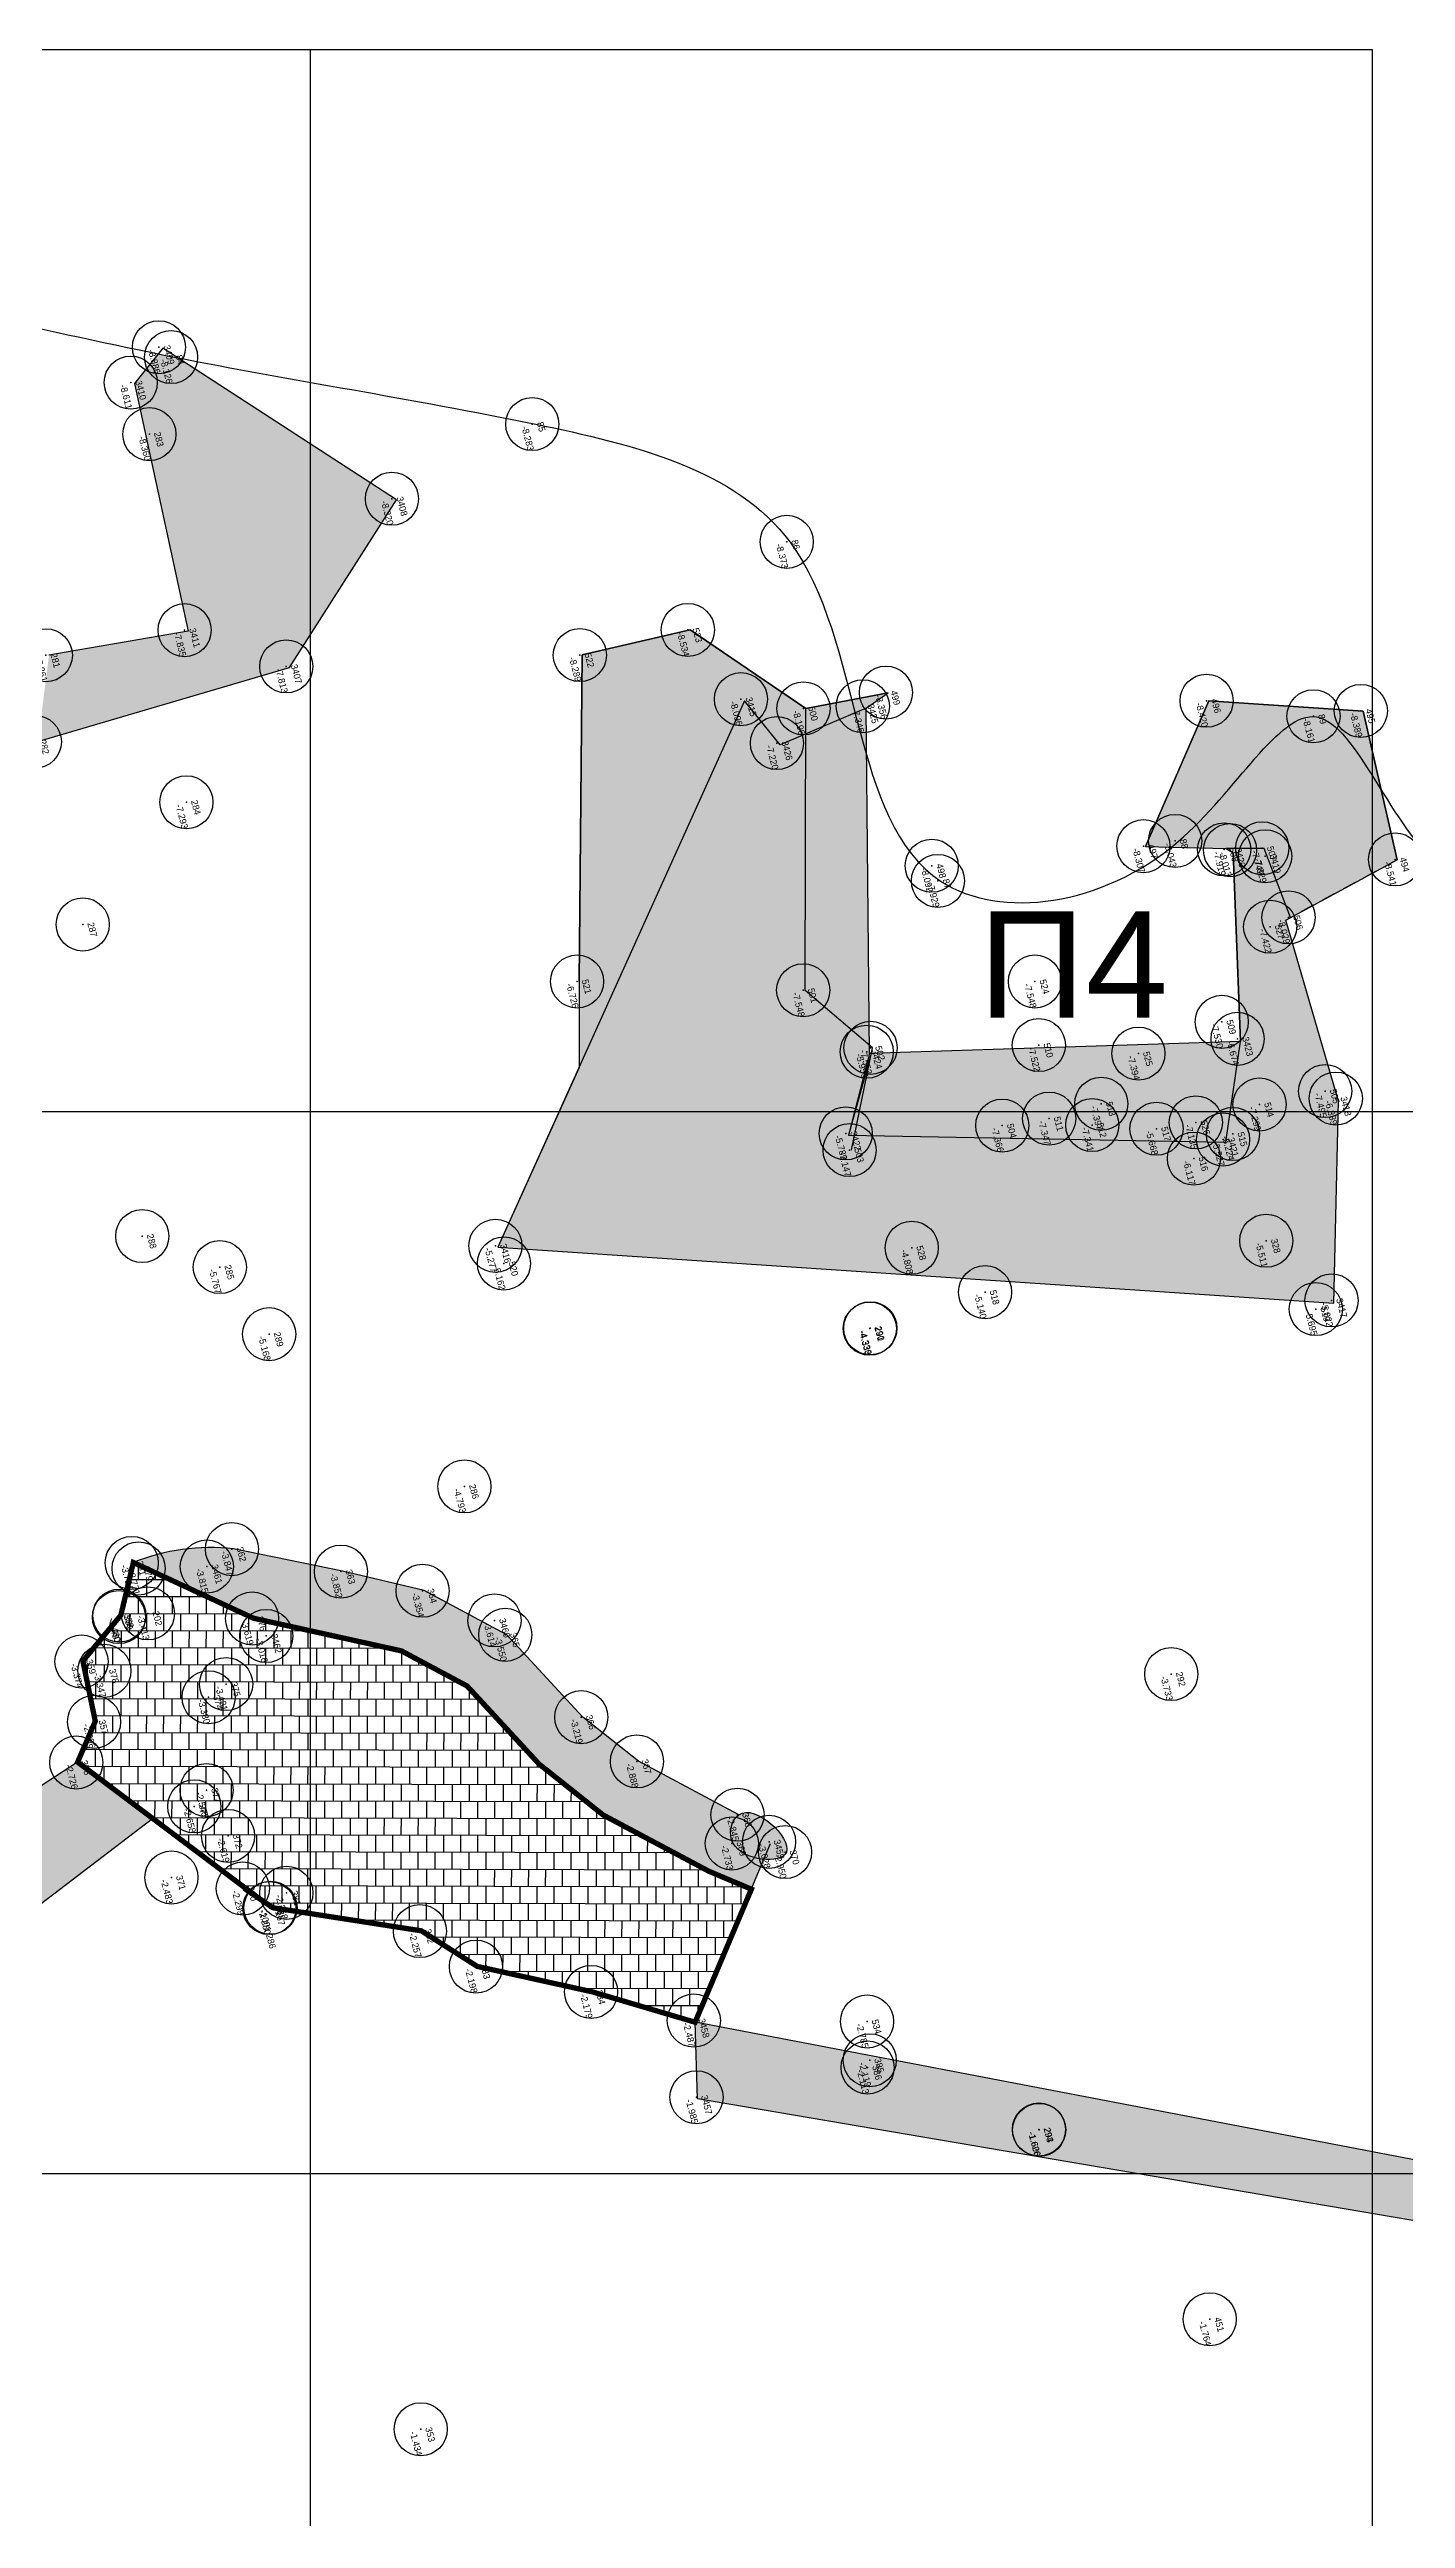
# Model space of a CAD drawing. Header units: millimetres. Extents: x 979 to 714242, y 976 to 4055134.
# Drawn here: x 714096.52 to 714109.29, y 4054859.59 to 4054882.84 of the extents above; entities that cross this region are included whole.
import ezdxf

# ---------------------------------------------------------------- set-up
doc = ezdxf.new("R2010")
doc.units = ezdxf.units.MM
doc.header["$LTSCALE"] = 0.5
doc.header["$MEASUREMENT"] = 0
doc.header["$PDMODE"] = 32
doc.header["$PDSIZE"] = 0.5
doc.linetypes.add('DASHED', pattern=[0.75, 0.5, -0.25])
for name, color, linetype in [('__A_11', 1, 'Continuous'), ('__L_11', 1, 'Continuous'), ('__lithosoros', 50, 'Continuous'), ('__toixeia_pyrg', 5, 'Continuous'), ('AKTOGRAMMI', 255, 'Continuous'), ('AREA_KYK', 4, 'Continuous'), ('AREA_NOTES', 4, 'Continuous'), ('AREA_SHM', 4, 'Continuous'), ('AREA_TXT', 4, 'Continuous'), ('grammes_12', 3, 'Continuous'), ('hatch_proistorikon', 1, 'Continuous'), ('kanabos', 7, 'Continuous'), ('kanabos_10_10', 254, 'Continuous'), ('onoma_kataskevon', 1, 'Continuous'), ('TAX-DESC', 45, 'Continuous'), ('TAX-H', 192, 'Continuous'), ('TAX-KOD', 7, 'Continuous'), ('TAX-SHM', 7, 'Continuous')]:
    doc.layers.add(name, color=color, linetype=linetype)
doc.styles.add('gr-sdtopo1', font='gr-sdtopo1.shx', dxfattribs={"bigfont": 'BigFgrsdto1.shx'})
doc.styles.get("Standard").update_dxf_attribs({"font": 'arial.ttf'})
doc.styles.add('zzARIALzz', font='arial.ttf')

# ---------------------------------------------------------------- blocks, each defined once
blk = doc.blocks.new('kanabos')
at = {"layer": 'kanabos'}
blk.add_line((713988.096, 4054862.798), (714188.096, 4054862.798), dxfattribs=at)
blk = doc.blocks.new('kanabos 10_10')
at = {"layer": 'kanabos_10_10'}
for p, q in [((714253.259, 4054882.869), (714273.259, 4054882.869)), ((714263.259, 4054882.869), (714263.259, 4054802.869)), ((714273.259, 4054882.869), (714273.259, 4054802.869)), ((714253.259, 4054872.869), (714303.259, 4054872.869)), ((714253.259, 4054862.869), (714313.259, 4054862.869))]:
    blk.add_line(p, q, dxfattribs=at)
blk = doc.blocks.new('blk_SHMEIO_3-Lay')
at = {"layer": 'TAX-SHM'}
blk.add_point((0, 0), dxfattribs=at)
at = {"layer": 'TAX-DESC', "style": 'gr-sdtopo1'}
blk.add_attdef('DESC', (1.12, -0.34), '', height=0.5, dxfattribs=at)
at = {"layer": 'TAX-H', "style": 'gr-sdtopo1'}
blk.add_attdef('H', (0, -1.7), '', height=1, dxfattribs=at)
at = {"layer": 'TAX-KOD', "style": 'gr-sdtopo1'}
blk.add_attdef('KOD', (0, 0.7), '', height=1, dxfattribs=at)
blk = doc.blocks.new('blk_KOR-IDIOKT_4-Lay')
at = {"layer": 'AREA_KYK', "linetype": 'ByBlock', "lineweight": -2}
blk.add_circle((0, 0), 1, dxfattribs=at)
at = {"layer": 'AREA_SHM'}
blk.add_point((0, 0), dxfattribs=at)
at = {"layer": 'AREA_NOTES', "style": 'zzARIALzz'}
blk.add_attdef('KTT', (1.414, -3.414), '', height=1.5, dxfattribs=at)
at = {"layer": 'AREA_TXT', "style": 'zzARIALzz'}
blk.add_attdef('AA', (1.414, 1.414), '', height=3, dxfattribs=at)

msp = doc.modelspace()

# ---------------------------------------------------------------- hatches: boundary and pattern name
at = {"layer": '__lithosoros', "linetype": 'DASHED', "ltscale": 0.5}
h = msp.add_hatch(dxfattribs=at)
h.set_pattern_fill('AR-B88', color=256, scale=0.02, angle=-0.1254, style=0)
h.set_pattern_definition([(359.8746302306, (0.01584, -0.03205), (0.000350098162, 0.159999616972), []), (89.8746302306, (0.015845, -0.03205), (-0.079649710324, 0.1601746660533), [0.16, -0.16])])
h.paths.add_polyline_path([(714101.734, 4054866.211), (714101.13, 4054866.691), (714100.452, 4054867.426), (714099.833, 4054867.757), (714098.441, 4054868.064), (714097.309, 4054868.589), (714097.189, 4054868.08), (714096.834, 4054867.661), (714096.951, 4054867.094), (714096.785, 4054866.71), (714098.488, 4054865.43), (714098.623, 4054865.338), (714100.021, 4054865.121), (714100.547, 4054864.786), (714101.632, 4054864.546), (714102.599, 4054864.26), (714103.129, 4054865.513), (714102.728, 4054865.682)])
at = {"layer": 'hatch_proistorikon'}
h = msp.add_hatch(color=1, dxfattribs=at)
h.dxf.hatch_style = 1
edge = h.paths.add_edge_path()
edge.add_line((714097.825, 4054877.359), (714096.515, 4054877.133))
edge.add_line((714096.515, 4054877.133), (714096.411, 4054876.319))
edge.add_line((714096.411, 4054876.319), (714098.781, 4054877.017))
edge.add_line((714098.781, 4054877.017), (714099.787, 4054878.594))
edge.add_line((714099.787, 4054878.594), (714097.724, 4054879.934))
edge.add_spline(control_points=[(714097.724, 4054879.934), (714097.715, 4054879.936), (714097.655, 4054879.948), (714097.595, 4054879.96), (714097.544, 4054879.97)], knot_values=[3.522992, 3.522992, 3.522992, 3.522992, 3.551817, 3.70942, 3.70942, 3.70942, 3.70942], degree=3, periodic=0)
edge.add_line((714097.544, 4054879.97), (714097.321, 4054879.69))
edge.add_line((714097.321, 4054879.69), (714097.825, 4054877.359))
h = msp.add_hatch(color=1, dxfattribs=at)
h.dxf.hatch_style = 1
h.paths.add_polyline_path([(714107.596, 4054872.548), (714107.734, 4054873.496), (714104.258, 4054873.381), (714104.042, 4054872.612)])
h.paths.add_polyline_path([(714101.506, 4054874.061), (714101.506, 4054873.251), (714103.063, 4054876.702), (714103.4, 4054876.288), (714104.21, 4054876.634), (714104.416, 4054876.779), (714103.641, 4054876.632), (714102.552, 4054877.371), (714101.535, 4054877.135)])
h = msp.add_hatch(color=1, dxfattribs=at)
h.dxf.hatch_style = 1
h.paths.add_polyline_path([(714107.436, 4054876.702), (714106.839, 4054875.332), (714107.599, 4054875.312), (714107.666, 4054875.273), (714107.734, 4054873.496), (714107.596, 4054872.548), (714104.042, 4054872.612), (714104.258, 4054873.381), (714104.241, 4054873.381), (714104.21, 4054876.634), (714103.4, 4054876.288), (714103.063, 4054876.702), (714100.743, 4054871.558), (714108.615, 4054871.032), (714108.657, 4054872.932), (714108.163, 4054874.638), (714109.21, 4054875.207), (714108.889, 4054876.605)])
h = msp.add_hatch(color=1, dxfattribs=at)
h.dxf.hatch_style = 1
edge = h.paths.add_edge_path()
edge.add_line((714101.734, 4054866.211), (714102.728, 4054865.682))
edge.add_line((714102.728, 4054865.682), (714103.129, 4054865.513))
edge.add_line((714103.129, 4054865.513), (714103.248, 4054865.794))
edge.add_spline(control_points=[(714103.248, 4054865.794), (714103.133, 4054865.804), (714102.879, 4054865.907), (714102.936, 4054866.161), (714103.011, 4054866.214)], knot_values=[0, 0, 0, 0, 0.271047, 0.547181, 0.547181, 0.547181, 0.547181], degree=3, periodic=0)
edge.add_line((714103.011, 4054866.214), (714102.065, 4054866.717))
edge.add_line((714102.065, 4054866.717), (714101.541, 4054867.133))
edge.add_line((714101.541, 4054867.133), (714100.826, 4054867.909))
edge.add_line((714100.826, 4054867.909), (714100.048, 4054868.326))
edge.add_line((714100.048, 4054868.326), (714099.278, 4054868.506))
edge.add_line((714099.278, 4054868.506), (714098.253, 4054868.719))
edge.add_arc((714098.038, 4054866.786), 1.944, 83.6697, 112.0164)
edge.add_line((714097.309, 4054868.589), (714098.441, 4054868.064))
edge.add_line((714098.441, 4054868.064), (714098.827, 4054867.984))
edge.add_line((714098.827, 4054867.984), (714099.148, 4054867.918))
edge.add_line((714099.148, 4054867.918), (714099.833, 4054867.757))
edge.add_line((714099.833, 4054867.757), (714100.452, 4054867.426))
edge.add_line((714100.452, 4054867.426), (714101.13, 4054866.691))
edge.add_line((714101.13, 4054866.691), (714101.734, 4054866.211))
h = msp.add_hatch(color=1, dxfattribs=at)
h.dxf.hatch_style = 1
h.paths.add_polyline_path([(714097.491, 4054866.18), (714096.785, 4054866.71), (714096.17, 4054866.31), (714095.681, 4054865.755), (714095.162, 4054865.388), (714095.613, 4054864.749)])
h.paths.add_polyline_path([(714094.805, 4054863.903), (714095.613, 4054864.749), (714094.461, 4054864.936), (714093.638, 4054864.354), (714094.761, 4054864.592)])
h = msp.add_hatch(color=1, dxfattribs=at)
h.dxf.hatch_style = 1
edge = h.paths.add_edge_path()
edge.add_spline(control_points=[(714103.248, 4054865.794), (714103.347, 4054865.785), (714103.655, 4054865.86), (714103.167, 4054866.323), (714103.011, 4054866.214)], knot_values=[0.547181, 0.547181, 0.547181, 0.547181, 0.784469, 1.354383, 1.354383, 1.354383, 1.354383], degree=3, periodic=0)
edge.add_spline(control_points=[(714103.011, 4054866.214), (714102.936, 4054866.161), (714102.879, 4054865.907), (714103.133, 4054865.804), (714103.248, 4054865.794)], knot_values=[0, 0, 0, 0, 0.276134, 0.547181, 0.547181, 0.547181, 0.547181], degree=3, periodic=0)
h = msp.add_hatch(color=1, dxfattribs=at)
h.dxf.hatch_style = 1
h.paths.add_polyline_path([(714102.599, 4054864.26), (714102.623, 4054863.538), (714113.523, 4054861.684), (714113.589, 4054862.158)])

# ---------------------------------------------------------------- linework, layer by layer
at = {"color": 1}
msp.add_lwpolyline([(714104.241, 4054873.381), (714104.042, 4054872.612), (714107.596, 4054872.548), (714107.734, 4054873.496), (714104.241, 4054873.381)], dxfattribs=at)
at = {"layer": '__A_11', "ltscale": 0.5}
for p, q in [((714097.309, 4054868.589), (714097.188, 4054868.079)), ((714097.188, 4054868.079), (714096.834, 4054867.661)), ((714099.148, 4054867.918), (714098.827, 4054867.984)), ((714099.833, 4054867.757), (714099.148, 4054867.918)), ((714096.834, 4054867.661), (714096.951, 4054867.094)), ((714100.452, 4054867.426), (714099.833, 4054867.757)), ((714101.13, 4054866.691), (714100.452, 4054867.426)), ((714096.951, 4054867.094), (714096.785, 4054866.71)), ((714101.734, 4054866.211), (714101.13, 4054866.691)), ((714102.728, 4054865.682), (714101.734, 4054866.211)), ((714098.353, 4054865.521), (714098.623, 4054865.338)), ((714098.623, 4054865.338), (714100.021, 4054865.121)), ((714100.021, 4054865.121), (714100.547, 4054864.786)), ((714100.547, 4054864.786), (714101.632, 4054864.546))]:
    msp.add_line(p, q, dxfattribs=at)
at = {"layer": '__A_11', "color": 1, "ltscale": 0.5}
for p, q in [((714099.278, 4054868.506), (714098.253, 4054868.719)), ((714100.048, 4054868.326), (714099.278, 4054868.506)), ((714100.826, 4054867.909), (714100.048, 4054868.326)), ((714101.541, 4054867.133), (714100.826, 4054867.909)), ((714102.065, 4054866.717), (714101.541, 4054867.133)), ((714096.785, 4054866.71), (714096.17, 4054866.31)), ((714103.011, 4054866.214), (714102.065, 4054866.717))]:
    msp.add_line(p, q, dxfattribs=at)
at = {"layer": '__A_11', "ltscale": 0.5, "start_tangent": (-0.818656, -0.574285), "end_tangent": (-0.818656, -0.574285)}
msp.add_spline([(714103.011, 4054866.214), (714102.958, 4054865.943), (714103.459, 4054865.862), (714103.011, 4054866.214)], degree=3, dxfattribs=at)
at = {"layer": '__L_11', "ltscale": 0.5}
for p, q in [((714101.535, 4054877.135), (714102.552, 4054877.371)), ((714102.552, 4054877.371), (714103.641, 4054876.632)), ((714101.506, 4054874.061), (714101.535, 4054877.135)), ((714103.641, 4054876.632), (714104.416, 4054876.779)), ((714106.839, 4054875.332), (714107.436, 4054876.702)), ((714103.635, 4054873.976), (714103.641, 4054876.632)), ((714108.889, 4054876.605), (714109.21, 4054875.207)), ((714107.959, 4054875.311), (714107.599, 4054875.312)), ((714108.207, 4054874.662), (714107.959, 4054875.311)), ((714104.269, 4054873.434), (714103.635, 4054873.976)), ((714104.071, 4054872.473), (714104.269, 4054873.434))]:
    msp.add_line(p, q, dxfattribs=at)
at = {"layer": '__L_11', "color": 1, "ltscale": 0.5}
msp.add_line((714107.436, 4054876.702), (714108.889, 4054876.605), dxfattribs=at)
at = {"layer": '__L_11', "linetype": 'DASHED', "ltscale": 0.5}
msp.add_line((714109.21, 4054875.207), (714108.207, 4054874.662), dxfattribs=at)
at = {"layer": 'AKTOGRAMMI', "ltscale": 0.5}
msp.add_open_spline([(714094.109, 4054880.764), (714095.311, 4054880.469), (714097.643, 4054879.897), (714100.739, 4054879.425), (714104.263, 4054878.581), (714103.981, 4054874.445), (714107.184, 4054874.867), (714108.524, 4054877.421), (714109.588, 4054874.161), (714111.89, 4054875.573), (714112.883, 4054876.45), (714114.646, 4054876.01), (714114.284, 4054875.452), (714114.284, 4054875.452)], degree=3, knots=[0, 0, 0, 0, 3.680595, 7.140513, 9.779951, 13.277631, 15.541747, 17.29548, 19.166227, 21.666859, 23.270168, 24.780742, 24.928562, 24.928562, 24.928562, 24.928562], dxfattribs=at)
at = {"layer": 'grammes_12', "color": 1}
for p, q in [((714107.599, 4054875.312), (714107.666, 4054875.273)), ((714095.613, 4054864.749), (714097.491, 4054866.18)), ((714102.599, 4054864.26), (714103.31, 4054865.942)), ((714113.589, 4054862.158), (714102.599, 4054864.26)), ((714102.623, 4054863.538), (714102.599, 4054864.26)), ((714113.523, 4054861.684), (714102.623, 4054863.538))]:
    msp.add_line(p, q, dxfattribs=at)
at = {"layer": 'grammes_12'}
msp.add_line((714098.827, 4054867.984), (714098.441, 4054868.064), dxfattribs=at)
at = {"layer": 'grammes_12', "color": 1}
for points in [[(714096.411, 4054876.319), (714098.781, 4054877.017), (714099.787, 4054878.594), (714097.587, 4054880.024), (714097.321, 4054879.69), (714097.825, 4054877.359), (714096.515, 4054877.133)], [(714104.21, 4054876.634), (714104.416, 4054876.779), (714103.641, 4054876.632), (714102.552, 4054877.371), (714101.535, 4054877.135), (714101.506, 4054874.061), (714101.506, 4054873.251), (714100.743, 4054871.558)], [(714104.258, 4054873.381), (714104.042, 4054872.612), (714107.596, 4054872.548), (714107.734, 4054873.496), (714107.666, 4054875.273), (714107.734, 4054873.496), (714104.241, 4054873.381), (714104.21, 4054876.634), (714103.4, 4054876.288), (714103.063, 4054876.702), (714100.743, 4054871.558), (714108.615, 4054871.032), (714108.657, 4054872.932), (714108.163, 4054874.638), (714109.21, 4054875.207), (714108.889, 4054876.605), (714107.436, 4054876.702), (714106.839, 4054875.332), (714107.599, 4054875.312)]]:
    msp.add_lwpolyline(points, dxfattribs=at)
at = {"layer": 'grammes_12', "color": 1, "const_width": 0.05}
msp.add_lwpolyline([(714098.488, 4054865.43), (714096.785, 4054866.71), (714096.951, 4054867.094), (714096.834, 4054867.661), (714097.192, 4054868.093), (714097.309, 4054868.589), (714098.441, 4054868.064), (714099.833, 4054867.757), (714100.452, 4054867.426), (714101.13, 4054866.691), (714101.734, 4054866.211), (714102.728, 4054865.682), (714103.129, 4054865.513), (714102.599, 4054864.26), (714101.632, 4054864.546), (714100.547, 4054864.786), (714100.021, 4054865.121), (714098.623, 4054865.338), (714098.353, 4054865.521)], dxfattribs=at)
at = {"layer": 'grammes_12', "color": 1}
msp.add_arc((714098.038, 4054866.786), 1.944, 83.6697, 112.0164, dxfattribs=at)

# ---------------------------------------------------------------- block references
at = {"layer": '__toixeia_pyrg', "color": 2}
msp.add_blockref('kanabos 10_10', (-164.285, -0.032), dxfattribs=at)
at = {"layer": 'AREA_SHM', "xscale": 1.119008732385416, "yscale": 1.119008732385416, "zscale": 1.119008732385416}
msp.add_blockref('blk_KOR-IDIOKT_4-Lay', (714088.994, 4054862.837), dxfattribs=at).add_auto_attribs({'AA': 'B2'})
at = {"layer": 'kanabos'}
msp.add_blockref('kanabos', (0.878, 0.039), dxfattribs=at)
at = {"layer": 'TAX-SHM', "xscale": 0.062475, "yscale": 0.062475, "zscale": 0.062475, "rotation": 284.5704941548227}
for p, values in [((714097.55, 4054880.032), {'KOD': '3409', 'H': '-8.886'}), ((714097.665, 4054879.94), {'KOD': '84', 'H': '-8.126'}), ((714097.285, 4054879.699), {'KOD': '3410', 'H': '-8.611'}), ((714097.46, 4054879.214), {'KOD': '283', 'H': '-8.360'}), ((714101.066, 4054879.309), {'KOD': '85', 'H': '-8.283'}), ((714099.744, 4054878.606), {'KOD': '3408', 'H': '-8.320'}), ((714103.462, 4054878.2), {'KOD': '86', 'H': '-8.373'}), ((714097.792, 4054877.368), {'KOD': '3411', 'H': '-7.835'}), ((714102.531, 4054877.37), {'KOD': '523', 'H': '-8.534'}), ((714096.485, 4054877.132), {'KOD': '281', 'H': '-7.861'}), ((714101.514, 4054877.134), {'KOD': '522', 'H': '-8.289'}), ((714098.749, 4054877.027), {'KOD': '3407', 'H': '-7.813'}), ((714103.031, 4054876.718), {'KOD': '3415', 'H': '-8.096'}), ((714104.178, 4054876.652), {'KOD': '3425', 'H': '-7.346'}), ((714104.396, 4054876.78), {'KOD': '499', 'H': '-8.356'}), ((714107.415, 4054876.704), {'KOD': '496', 'H': '-8.420'}), ((714103.62, 4054876.632), {'KOD': '500', 'H': '-8.196'}), ((714108.422, 4054876.557), {'KOD': '89', 'H': '-8.161'}), ((714108.868, 4054876.608), {'KOD': '495', 'H': '-8.389'}), ((714096.382, 4054876.317), {'KOD': '282', 'H': '-7.463'}), ((714103.37, 4054876.305), {'KOD': '3426', 'H': '-7.220'}), ((714097.809, 4054875.748), {'KOD': '284', 'H': '-7.293'}), ((714106.82, 4054875.334), {'KOD': '497', 'H': '-8.307'}), ((714107.119, 4054875.383), {'KOD': '88', 'H': '-8.043'}), ((714107.581, 4054875.304), {'KOD': '508', 'H': '-7.919'}), ((714107.636, 4054875.297), {'KOD': '3420', 'H': '-8.013'}), ((714107.94, 4054875.314), {'KOD': '507', 'H': '-7.749'}), ((714104.827, 4054875.15), {'KOD': '498', 'H': '-8.092'}), ((714107.967, 4054875.239), {'KOD': '3419', 'H': '-7.829'}), ((714109.19, 4054875.21), {'KOD': '494', 'H': '-8.541'}), ((714104.886, 4054875.007), {'KOD': '87', 'H': '-7.929'}), ((714096.833, 4054874.597), {'KOD': '287'}), ((714108.014, 4054874.576), {'KOD': '527', 'H': '-7.422'}), ((714108.187, 4054874.664), {'KOD': '506', 'H': '-8.029'}), ((714101.488, 4054874.06), {'KOD': '521', 'H': '-6.726'}), ((714103.617, 4054873.977), {'KOD': '501', 'H': '-7.548'}), ((714105.799, 4054874.06), {'KOD': '524', 'H': '-7.548'}), ((714107.558, 4054873.68), {'KOD': '509', 'H': '-7.530'}), ((714104.215, 4054873.399), {'KOD': '3424', 'H': '-5.955'}), ((714104.251, 4054873.435), {'KOD': '502', 'H': '-7.553'}), ((714105.836, 4054873.461), {'KOD': '510', 'H': '-7.522'}), ((714107.707, 4054873.52), {'KOD': '3423', 'H': '-6.674'}), ((714106.773, 4054873.381), {'KOD': '525', 'H': '-7.394'}), ((714108.532, 4054873.028), {'KOD': '505', 'H': '-7.495'}), ((714108.632, 4054872.957), {'KOD': '3418', 'H': '-6.389'}), ((714105.491, 4054872.703), {'KOD': '504', 'H': '-7.366'}), ((714105.933, 4054872.769), {'KOD': '511', 'H': '-7.347'}), ((714106.339, 4054872.708), {'KOD': '512', 'H': '-7.341'}), ((714106.424, 4054872.909), {'KOD': '513', 'H': '-7.397'}), ((714107.314, 4054872.733), {'KOD': '526', 'H': '-7.135'}), ((714107.914, 4054872.902), {'KOD': '514', 'H': '-7.299'}), ((714104.017, 4054872.63), {'KOD': '3422', 'H': '-5.789'}), ((714104.054, 4054872.473), {'KOD': '503', 'H': '-7.147'}), ((714106.944, 4054872.674), {'KOD': '517', 'H': '-5.668'}), ((714107.57, 4054872.572), {'KOD': '3421', 'H': '-5.527'}), ((714107.663, 4054872.624), {'KOD': '515', 'H': '-6.224'}), ((714107.296, 4054872.392), {'KOD': '516', 'H': '-6.117'}), ((714097.393, 4054871.663), {'KOD': '288'}), ((714100.719, 4054871.571), {'KOD': '3416', 'H': '-5.277'}), ((714104.639, 4054871.553), {'KOD': '528', 'H': '-4.808'}), ((714107.977, 4054871.619), {'KOD': '328', 'H': '-5.511'}), ((714098.124, 4054871.371), {'KOD': '285', 'H': '-5.767'}), ((714100.799, 4054871.405), {'KOD': '520', 'H': '-5.162'}), ((714105.329, 4054871.135), {'KOD': '518', 'H': '-5.140'}), ((714108.444, 4054870.975), {'KOD': '519', 'H': '-5.695'}), ((714108.592, 4054871.057), {'KOD': '3417', 'H': '-5.822'}), ((714098.588, 4054870.739), {'KOD': '289', 'H': '-5.168'}), ((714104.244, 4054870.791), {'KOD': '291', 'H': '-4.333'}), ((714104.249, 4054870.795), {'KOD': '290', 'H': '-4.336'}), ((714100.427, 4054869.306), {'KOD': '286', 'H': '-4.793'}), ((714097.294, 4054868.585), {'KOD': '361', 'H': '-3.784'}), ((714097.359, 4054868.533), {'KOD': '379', 'H': '-3.771'}), ((714098.001, 4054868.551), {'KOD': '3461', 'H': '-3.815'}), ((714098.238, 4054868.715), {'KOD': '362', 'H': '-3.847'}), ((714099.264, 4054868.503), {'KOD': '363', 'H': '-3.852'}), ((714100.033, 4054868.323), {'KOD': '364', 'H': '-3.354'}), ((714097.174, 4054868.075), {'KOD': '360', 'H': '-3.487'}), ((714097.178, 4054868.089), {'KOD': '358', 'H': '-3.480'}), ((714097.447, 4054868.11), {'KOD': '202', 'H': '-3.413'}), ((714098.427, 4054868.062), {'KOD': '376', 'H': '-3.619'}), ((714100.71, 4054868.044), {'KOD': '3460', 'H': '-3.614'}), ((714098.561, 4054867.897), {'KOD': '3462', 'H': '-3.016'}), ((714100.812, 4054867.908), {'KOD': '365', 'H': '-3.550'}), ((714096.821, 4054867.657), {'KOD': '359', 'H': '-3.374'}), ((714097.037, 4054867.569), {'KOD': '378', 'H': '-3.347'}), ((714098.183, 4054867.444), {'KOD': '375', 'H': '-3.431'}), ((714107.083, 4054867.539), {'KOD': '292', 'H': '-3.733'}), ((714098.018, 4054867.32), {'KOD': '374', 'H': '-3.380'}), ((714101.527, 4054867.133), {'KOD': '366', 'H': '-3.219'}), ((714096.939, 4054867.089), {'KOD': '357', 'H': '-2.896'}), ((714096.772, 4054866.706), {'KOD': '356', 'H': '-2.726'}), ((714102.051, 4054866.716), {'KOD': '367', 'H': '-2.888'}), ((714097.999, 4054866.446), {'KOD': '377', 'H': '-2.546'}), ((714097.883, 4054866.293), {'KOD': '373', 'H': '-2.658'}), ((714102.998, 4054866.214), {'KOD': '368', 'H': '-2.845'}), ((714098.201, 4054866.014), {'KOD': '372', 'H': '-2.619'}), ((714103.295, 4054865.959), {'KOD': '3459', 'H': '-3.028'}), ((714102.945, 4054865.943), {'KOD': '369', 'H': '-2.733'}), ((714103.446, 4054865.862), {'KOD': '370', 'H': '-2.950'}), ((714097.668, 4054865.623), {'KOD': '371', 'H': '-2.483'}), ((714098.34, 4054865.519), {'KOD': '380', 'H': '-2.299'}), ((714098.59, 4054865.335), {'KOD': '4167', 'H': '-2.280'}), ((714098.601, 4054865.338), {'KOD': '46', 'H': '-1001.286'}), ((714098.601, 4054865.338), {'KOD': '65', 'H': '-1001.286'}), ((714098.601, 4054865.338), {'KOD': '67', 'H': '-1001.286'}), ((714098.601, 4054865.338), {'KOD': '75', 'H': '-1001.286'}), ((714098.601, 4054865.338), {'KOD': '98', 'H': '-1001.286'}), ((714098.75, 4054865.479), {'KOD': '381', 'H': '-2.268'}), ((714100.008, 4054865.119), {'KOD': '382', 'H': '-2.257'}), ((714100.535, 4054864.784), {'KOD': '383', 'H': '-2.198'}), ((714101.619, 4054864.545), {'KOD': '384', 'H': '-2.179'}), ((714102.587, 4054864.276), {'KOD': '3458', 'H': '-2.487'}), ((714104.218, 4054864.267), {'KOD': '534', 'H': '-2.785'}), ((714104.243, 4054863.902), {'KOD': '385', 'H': '-2.119'}), ((714104.223, 4054863.834), {'KOD': '386', 'H': '-2.113'}), ((714102.612, 4054863.554), {'KOD': '3457', 'H': '-1.985'}), ((714105.837, 4054863.25), {'KOD': '294', 'H': '-1.626'}), ((714105.839, 4054863.246), {'KOD': '293', 'H': '-1.606'}), ((714107.445, 4054861.463), {'KOD': '451', 'H': '-1.764'}), ((714100.015, 4054860.427), {'KOD': '353', 'H': '-1.434'})]:
    msp.add_blockref('blk_SHMEIO_3-Lay', p, dxfattribs=at).add_auto_attribs(values)

# ---------------------------------------------------------------- texts
at = {"layer": 'onoma_kataskevon', "insert": (714105.266, 4054874.72), "char_height": 1, "attachment_point": 1}
msp.add_mtext_dynamic_manual_height_columns('Π4', width=1.45343, gutter_width=1, heights=[0], dxfattribs=at)

doc.saveas('drawing.dxf')
